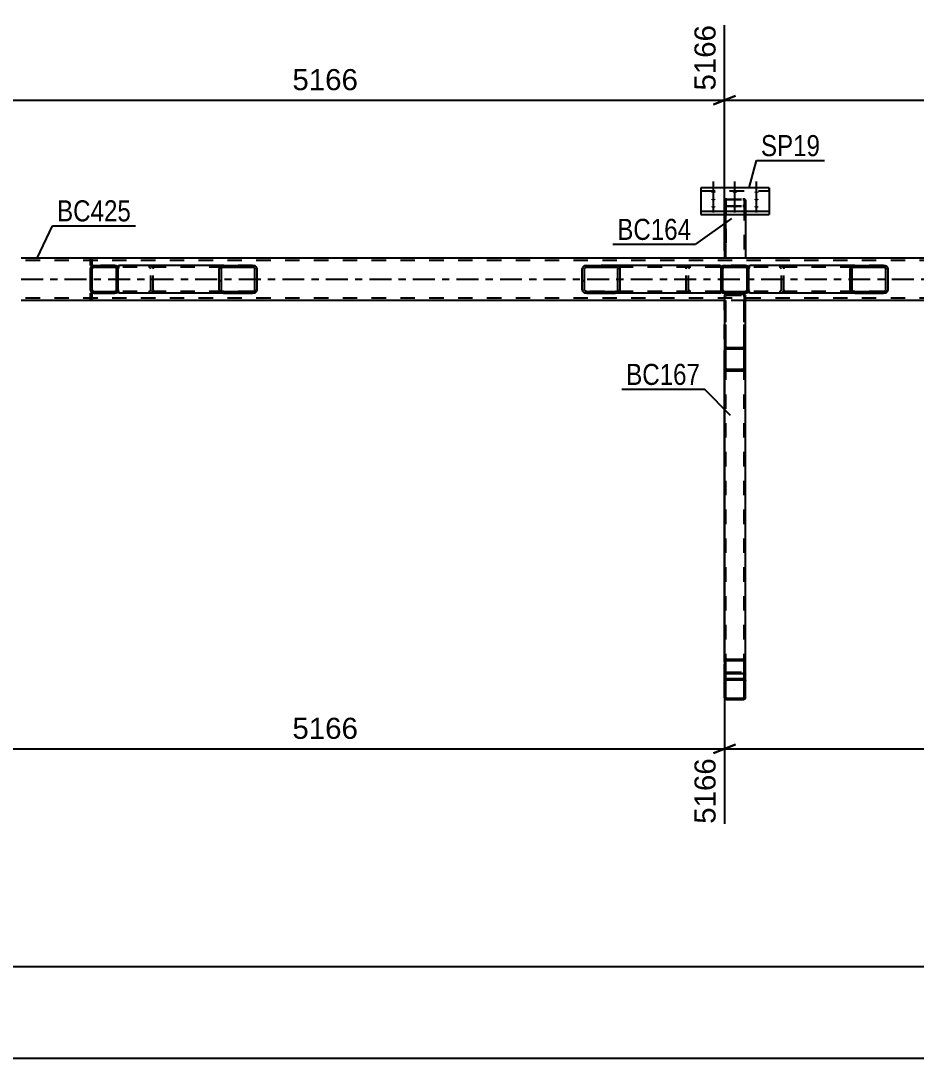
# Model space of a CAD drawing. Header units: millimetres. Extents: x -82 to 1107, y -546 to 295.
# Drawn here: x -4.2 to 117.5, y -318.5 to -177.4 of the extents above; entities that cross this region are included whole.
import ezdxf

# ---------------------------------------------------------------- set-up
doc = ezdxf.new("R2010")
doc.units = ezdxf.units.MM
doc.linetypes.add('DXK_LINE_DOT2', pattern=[3.9198, 1.9599, -1.9599])
doc.linetypes.add('DXK_LINE_DOT3', pattern=[5.9187, 2.979, -0.9799, 0.9799, -0.9799])
doc.styles.add('Arial', font='ARIAL.TTF', dxfattribs={"height": 0.2})
doc.styles.add('Arial Narrow', font='ARIALN.TTF', dxfattribs={"height": 0.2})

# ---------------------------------------------------------------- blocks, each defined once
blk = doc.blocks.new('Part-761553693-3889 - 3885')
at = {"linetype": 'Continuous'}
h = blk.add_hatch(dxfattribs=at)
h.set_pattern_fill('', scale=0.7, style=0, pattern_type=0)
h.set_pattern_definition([(45, (94.0592, -269.6482), (-1.5715, 1.5715), [])])
h.paths.add_polyline_path([(93.93, -269.67), (94.06, -269.65), (94.17, -269.57), (94.24, -269.46), (94.27, -269.33), (94.27, -267.16), (94.24, -267.03), (94.17, -266.92), (94.06, -266.84), (93.93, -266.82), (91.76, -266.82), (91.63, -266.84), (91.51, -266.92), (91.44, -267.03), (91.41, -267.16), (91.41, -269.33), (91.44, -269.46), (91.51, -269.57), (91.63, -269.65), (91.76, -269.67)])
h.paths.add_polyline_path([(91.69, -269.49), (91.64, -269.45), (91.6, -269.4), (91.59, -269.33), (91.59, -267.16), (91.6, -267.09), (91.64, -267.04), (91.69, -267), (91.76, -266.99), (93.93, -266.99), (93.99, -267), (94.05, -267.04), (94.09, -267.09), (94.1, -267.16), (94.1, -269.33), (94.09, -269.4), (94.05, -269.45), (93.99, -269.49), (93.93, -269.5), (91.76, -269.5)])
at = {"color": 7, "linetype": 'DXK_LINE_DOT2'}
for p, q in [((91.41, -267.16), (91.44, -267.03)), ((91.41, -269.33), (91.41, -267.16)), ((91.44, -267.03), (91.51, -266.92)), ((91.51, -266.92), (91.63, -266.84)), ((91.6, -267.09), (91.59, -267.16)), ((91.59, -269.33), (91.59, -267.16)), ((91.64, -267.04), (91.6, -267.09)), ((91.63, -266.84), (91.76, -266.82)), ((91.69, -267), (91.64, -267.04)), ((91.76, -266.99), (91.69, -267)), ((91.76, -266.82), (93.93, -266.82)), ((91.76, -266.99), (93.93, -266.99)), ((93.93, -266.82), (94.06, -266.84)), ((93.99, -267), (93.93, -266.99)), ((94.05, -267.04), (93.99, -267)), ((94.09, -267.09), (94.05, -267.04)), ((94.06, -266.84), (94.17, -266.92)), ((94.1, -267.16), (94.09, -267.09)), ((94.1, -269.33), (94.1, -267.16)), ((94.17, -266.92), (94.24, -267.03)), ((94.24, -267.03), (94.27, -267.16)), ((94.27, -269.33), (94.27, -267.16)), ((91.44, -269.46), (91.41, -269.33)), ((91.51, -269.57), (91.44, -269.46)), ((91.59, -269.33), (91.6, -269.4)), ((91.6, -269.4), (91.64, -269.45)), ((91.64, -269.45), (91.69, -269.49)), ((93.99, -269.49), (94.05, -269.45)), ((94.05, -269.45), (94.09, -269.4)), ((94.09, -269.4), (94.1, -269.33)), ((94.24, -269.46), (94.17, -269.57)), ((94.27, -269.33), (94.24, -269.46)), ((91.63, -269.65), (91.51, -269.57)), ((91.76, -269.67), (91.63, -269.65)), ((91.69, -269.49), (91.76, -269.5)), ((91.76, -269.5), (93.93, -269.5)), ((91.76, -269.67), (93.93, -269.67)), ((93.93, -269.5), (93.99, -269.49)), ((94.06, -269.65), (93.93, -269.67)), ((94.17, -269.57), (94.06, -269.65))]:
    blk.add_line(p, q, dxfattribs=at)
at = {"color": 2, "linetype": 'Continuous'}
for p, q in [((91.44, -267.03), (91.41, -267.16)), ((91.41, -269.33), (91.41, -267.16)), ((91.59, -267.16), (91.6, -267.09)), ((91.59, -269.33), (91.59, -267.16)), ((91.6, -267.09), (91.64, -267.04)), ((91.76, -266.82), (91.63, -266.84)), ((91.64, -267.04), (91.69, -267)), ((91.69, -267), (91.76, -266.99)), ((91.76, -266.82), (93.93, -266.82)), ((91.76, -266.99), (93.93, -266.99)), ((94.06, -266.84), (93.93, -266.82)), ((93.93, -266.99), (93.99, -267)), ((93.99, -267), (94.05, -267.04)), ((94.05, -267.04), (94.09, -267.09)), ((94.09, -267.09), (94.1, -267.16)), ((94.1, -269.33), (94.1, -267.16)), ((94.27, -267.16), (94.24, -267.03)), ((94.27, -269.33), (94.27, -267.16)), ((91.41, -269.33), (91.41, -269.33)), ((91.41, -269.33), (91.44, -269.46)), ((91.59, -269.33), (91.59, -269.33)), ((91.6, -269.4), (91.59, -269.33)), ((91.64, -269.45), (91.6, -269.4)), ((91.69, -269.49), (91.64, -269.45)), ((94.05, -269.45), (93.99, -269.49)), ((94.09, -269.4), (94.05, -269.45)), ((94.1, -269.33), (94.09, -269.4)), ((94.1, -269.33), (94.1, -269.33)), ((94.24, -269.46), (94.27, -269.33)), ((94.27, -269.33), (94.27, -269.33)), ((91.63, -269.65), (91.76, -269.67)), ((91.76, -269.5), (91.69, -269.49)), ((91.76, -269.5), (91.76, -269.5)), ((91.76, -269.5), (93.93, -269.5)), ((91.76, -269.67), (91.76, -269.67)), ((91.76, -269.67), (93.93, -269.67)), ((93.99, -269.49), (93.93, -269.5)), ((93.93, -269.5), (93.93, -269.5)), ((93.93, -269.67), (94.06, -269.65)), ((93.93, -269.67), (93.93, -269.67))]:
    blk.add_line(p, q, dxfattribs=at)
at = {"color": 7, "linetype": 'DXK_LINE_DOT3'}
blk.add_line((92.84, -268.25), (92.84, -268.25), dxfattribs=at)
at = {"color": 2, "linetype": 'Continuous'}
for centre, start, end in [((91.76, -267.16), 112.5, 157.5), ((93.93, -267.16), 22.5, 67.5), ((91.76, -269.33), 202.5, 247.5), ((93.93, -269.33), 292.5, 337.5)]:
    blk.add_arc(centre, 0.343, start, end, dxfattribs=at)
blk = doc.blocks.new('Part-761553693-3890 - 3885')
at = {"linetype": 'Continuous'}
h = blk.add_hatch(dxfattribs=at)
h.set_pattern_fill('', scale=0.7, style=0, pattern_type=0)
h.set_pattern_definition([(45, (94.2708, -264.596), (-1.5715, 1.5715), [])])
h.paths.add_polyline_path([(94.27, -266.82), (94.27, -264.6), (94.24, -264.43), (94.17, -264.3), (94.06, -264.2), (93.93, -264.17), (91.76, -264.17), (91.63, -264.2), (91.51, -264.3), (91.44, -264.43), (91.41, -264.6), (91.41, -266.82), (91.59, -266.82), (91.59, -264.6), (91.6, -264.51), (91.64, -264.45), (91.69, -264.4), (91.76, -264.38), (93.93, -264.38), (93.99, -264.4), (94.05, -264.45), (94.09, -264.51), (94.1, -264.6), (94.1, -266.82)])
at = {"color": 2, "linetype": 'Continuous'}
for p, q in [((91.44, -264.43), (91.41, -264.6)), ((91.41, -264.6), (91.41, -266.82)), ((91.59, -264.6), (91.6, -264.51)), ((91.59, -266.82), (91.59, -264.6)), ((91.6, -264.51), (91.64, -264.45)), ((91.76, -264.17), (91.63, -264.2)), ((91.64, -264.45), (91.69, -264.4)), ((91.69, -264.4), (91.76, -264.38)), ((91.76, -264.17), (93.93, -264.17)), ((91.76, -264.38), (93.93, -264.38)), ((94.06, -264.2), (93.93, -264.17)), ((93.93, -264.38), (93.99, -264.4)), ((93.99, -264.4), (94.05, -264.45)), ((94.05, -264.45), (94.09, -264.51)), ((94.09, -264.51), (94.1, -264.6)), ((94.1, -264.6), (94.1, -266.82)), ((94.27, -264.6), (94.24, -264.43)), ((94.27, -266.82), (94.27, -264.6)), ((91.6, -266.23), (91.59, -266.29)), ((91.64, -266.17), (91.6, -266.23)), ((91.69, -266.14), (91.64, -266.17)), ((91.76, -266.12), (91.69, -266.14)), ((91.76, -266.12), (93.93, -266.12)), ((93.99, -266.14), (93.93, -266.12)), ((94.05, -266.17), (93.99, -266.14)), ((94.09, -266.23), (94.05, -266.17)), ((94.1, -266.29), (94.09, -266.23)), ((91.41, -266.82), (91.59, -266.82)), ((94.1, -266.82), (94.27, -266.82))]:
    blk.add_line(p, q, dxfattribs=at)
at = {"color": 7, "linetype": 'DXK_LINE_DOT2'}
for p, q in [((91.41, -266.82), (91.41, -264.6)), ((91.59, -266.82), (91.59, -264.6)), ((94.1, -266.82), (94.1, -264.6)), ((94.27, -266.82), (94.27, -264.6)), ((91.41, -266.29), (91.44, -266.16)), ((91.44, -266.16), (91.51, -266.05)), ((91.51, -266.05), (91.63, -265.98)), ((91.63, -265.98), (91.76, -265.95)), ((91.76, -265.95), (93.93, -265.95)), ((93.93, -265.95), (94.06, -265.98)), ((94.06, -265.98), (94.17, -266.05)), ((94.17, -266.05), (94.24, -266.16)), ((94.24, -266.16), (94.27, -266.29)), ((91.41, -266.82), (91.59, -266.82)), ((94.1, -266.82), (94.27, -266.82))]:
    blk.add_line(p, q, dxfattribs=at)
at = {"color": 2, "linetype": 'Continuous'}
for centre, start, end in [((91.82, -264.55), 118.9845, 163.0859), ((93.87, -264.55), 16.9141, 61.0154)]:
    blk.add_arc(centre, 0.393, start, end, dxfattribs=at)
blk = doc.blocks.new('Part-761553693-3894 - 3885')
at = {"linetype": 'Continuous'}
h = blk.add_hatch(dxfattribs=at)
h.set_pattern_fill('', scale=0.7, style=0, pattern_type=0)
h.set_pattern_definition([(45, (113.2844, -214.3821), (-1.57154, 1.57154), [])])
h.paths.add_polyline_path([(113.04, -214.42), (113.28, -214.38), (113.49, -214.28), (113.62, -214.13), (113.67, -213.96), (113.67, -211.1), (113.62, -210.93), (113.49, -210.78), (113.28, -210.68), (113.04, -210.65), (109.12, -210.65), (108.88, -210.68), (108.67, -210.78), (108.53, -210.93), (108.49, -211.1), (108.49, -213.96), (108.53, -214.13), (108.67, -214.28), (108.88, -214.38), (109.12, -214.42)])
h.paths.add_polyline_path([(109, -214.17), (108.89, -214.12), (108.83, -214.05), (108.8, -213.96), (108.8, -211.1), (108.83, -211.02), (108.89, -210.94), (109, -210.89), (109.12, -210.87), (113.04, -210.87), (113.16, -210.89), (113.27, -210.94), (113.33, -211.02), (113.36, -211.1), (113.36, -213.96), (113.33, -214.05), (113.27, -214.12), (113.16, -214.17), (113.04, -214.19), (109.12, -214.19)])
at = {"color": 2, "linetype": 'Continuous'}
for p, q in [((94.73, -210.67), (94.92, -210.65)), ((94.73, -210.67), (94.73, -211.1)), ((109.12, -210.65), (94.92, -210.65)), ((108.53, -210.93), (108.49, -211.1)), ((108.49, -213.96), (108.49, -211.1)), ((108.8, -211.1), (108.83, -211.02)), ((108.8, -213.96), (108.8, -211.1)), ((109.12, -210.65), (108.88, -210.68)), ((109, -210.89), (109.12, -210.87)), ((109.12, -210.65), (113.04, -210.65)), ((109.12, -210.87), (113.04, -210.87)), ((113.28, -210.68), (113.04, -210.65)), ((113.04, -210.87), (113.16, -210.89)), ((113.33, -211.02), (113.36, -211.1)), ((113.36, -213.96), (113.36, -211.1)), ((113.67, -211.1), (113.62, -210.93)), ((113.67, -213.96), (113.67, -211.1)), ((94.73, -214.28), (94.73, -213.96)), ((94.73, -214.38), (94.73, -214.28)), ((94.73, -214.39), (94.73, -214.38)), ((94.92, -214.42), (94.73, -214.39)), ((109.12, -214.42), (94.92, -214.42)), ((108.49, -213.96), (108.53, -214.13)), ((108.83, -214.05), (108.8, -213.96)), ((108.88, -214.38), (109.12, -214.42)), ((109.12, -214.19), (109, -214.17)), ((109.12, -214.19), (113.04, -214.19)), ((109.12, -214.42), (113.04, -214.42)), ((113.16, -214.17), (113.04, -214.19)), ((113.04, -214.42), (113.28, -214.38)), ((113.36, -213.96), (113.33, -214.05)), ((113.62, -214.13), (113.67, -213.96))]:
    blk.add_line(p, q, dxfattribs=at)
at = {"color": 7, "linetype": 'DXK_LINE_DOT2'}
for p, q in [((94.8, -210.89), (94.73, -210.93)), ((94.73, -214.13), (94.73, -211.1)), ((94.92, -210.87), (94.8, -210.89)), ((113.04, -210.87), (94.92, -210.87)), ((98.85, -210.65), (99.09, -210.68)), ((98.97, -210.89), (98.85, -210.87)), ((99.17, -211.1), (99.14, -211.02)), ((99.17, -213.96), (99.17, -211.1)), ((99.43, -210.93), (99.48, -211.1)), ((99.48, -213.96), (99.48, -211.1)), ((113.04, -210.65), (109.12, -210.65)), ((94.73, -214.28), (94.73, -214.14)), ((94.73, -214.14), (94.8, -214.17)), ((94.8, -214.17), (94.92, -214.19)), ((113.04, -214.19), (94.92, -214.19)), ((98.85, -214.19), (98.97, -214.17)), ((99.09, -214.38), (98.85, -214.42)), ((99.14, -214.05), (99.17, -213.96)), ((99.48, -213.96), (99.43, -214.13)), ((113.04, -214.42), (109.12, -214.42))]:
    blk.add_line(p, q, dxfattribs=at)
for centre, radius, start, end in [((98.9, -211.17), 0.287, 32.4625, 75.4785), ((98.95, -211.24), 0.574, 32.4625, 75.4785), ((98.9, -213.89), 0.287, 284.5215, 327.5375), ((98.95, -213.83), 0.574, 284.5215, 327.5375)]:
    blk.add_arc(centre, radius, start, end, dxfattribs=at)
at = {"color": 2, "linetype": 'Continuous'}
for centre, radius, start, end in [((109.02, -211.24), 0.574, 104.5215, 147.5375), ((109.07, -211.17), 0.287, 104.5215, 147.5375), ((113.09, -211.17), 0.287, 32.4625, 75.4785), ((113.14, -211.24), 0.574, 32.4625, 75.4785), ((109.02, -213.83), 0.574, 212.4625, 255.4785), ((109.07, -213.89), 0.287, 212.4625, 255.4785), ((113.09, -213.89), 0.287, 284.5215, 327.5375), ((113.14, -213.83), 0.574, 284.5215, 327.5375)]:
    blk.add_arc(centre, radius, start, end, dxfattribs=at)
blk = doc.blocks.new('Part-761553693-3902 - 3885')
at = {"linetype": 'Continuous'}
h = blk.add_hatch(dxfattribs=at)
h.set_pattern_fill('', scale=0.7, style=0, pattern_type=0)
h.set_pattern_definition([(45, (8.732, -214.3821), (-1.5715, 1.5715), [])])
h.paths.add_polyline_path([(8.56, -214.42), (8.73, -214.38), (8.88, -214.28), (8.98, -214.13), (9.01, -213.96), (9.01, -211.1), (8.98, -210.93), (8.88, -210.78), (8.73, -210.68), (8.56, -210.65), (5.7, -210.65), (5.52, -210.68), (5.38, -210.78), (5.28, -210.93), (5.24, -211.1), (5.24, -213.96), (5.28, -214.13), (5.38, -214.28), (5.52, -214.38), (5.7, -214.42)])
h.paths.add_polyline_path([(5.61, -214.17), (5.54, -214.12), (5.49, -214.05), (5.47, -213.96), (5.47, -211.1), (5.49, -211.02), (5.54, -210.94), (5.61, -210.89), (5.7, -210.87), (8.56, -210.87), (8.64, -210.89), (8.72, -210.94), (8.77, -211.02), (8.79, -211.1), (8.79, -213.96), (8.77, -214.05), (8.72, -214.12), (8.64, -214.17), (8.56, -214.19), (5.7, -214.19)])
at = {"color": 7, "linetype": 'DXK_LINE_DOT2'}
for p, q in [((5.24, -211.1), (5.28, -210.93)), ((5.24, -213.96), (5.24, -211.1)), ((5.49, -211.02), (5.47, -211.1)), ((5.47, -213.96), (5.47, -211.1)), ((5.52, -210.68), (5.7, -210.65)), ((5.7, -210.87), (5.61, -210.89)), ((8.56, -210.65), (5.7, -210.65)), ((5.7, -210.87), (8.56, -210.87)), ((8.56, -210.65), (8.56, -210.65)), ((8.56, -210.65), (8.73, -210.68)), ((8.64, -210.89), (8.56, -210.87)), ((8.79, -211.1), (8.77, -211.02)), ((8.79, -213.96), (8.79, -211.1)), ((8.98, -210.93), (9.01, -211.1)), ((9.01, -213.96), (9.01, -211.1)), ((5.28, -214.13), (5.24, -213.96)), ((5.47, -213.96), (5.49, -214.05)), ((5.7, -214.42), (5.52, -214.38)), ((5.61, -214.17), (5.7, -214.19)), ((5.7, -214.19), (8.56, -214.19)), ((5.7, -214.42), (8.56, -214.42)), ((8.56, -214.19), (8.64, -214.17)), ((8.73, -214.38), (8.56, -214.42)), ((8.77, -214.05), (8.79, -213.96)), ((9.01, -213.96), (8.98, -214.13))]:
    blk.add_line(p, q, dxfattribs=at)
at = {"color": 2, "linetype": 'Continuous'}
for p, q in [((5.28, -210.93), (5.24, -211.1)), ((5.24, -211.1), (5.24, -211.1)), ((5.24, -213.96), (5.24, -211.1)), ((5.47, -211.1), (5.49, -211.02)), ((5.47, -211.1), (5.47, -211.1)), ((5.47, -213.96), (5.47, -211.1)), ((5.7, -210.65), (5.52, -210.68)), ((5.61, -210.89), (5.7, -210.87)), ((5.7, -210.65), (5.7, -210.65)), ((5.7, -210.65), (8.56, -210.65)), ((5.7, -210.87), (5.7, -210.87)), ((5.7, -210.87), (8.56, -210.87)), ((8.56, -210.65), (8.56, -210.65)), ((8.73, -210.68), (8.56, -210.65)), ((8.56, -210.87), (8.56, -210.87)), ((8.56, -210.87), (8.64, -210.89)), ((8.77, -211.02), (8.79, -211.1)), ((8.79, -211.1), (8.79, -211.1)), ((8.79, -213.96), (8.79, -211.1)), ((9.01, -211.1), (8.98, -210.93)), ((9.01, -211.1), (9.01, -211.1)), ((9.01, -213.96), (9.01, -211.1)), ((5.24, -213.96), (5.24, -213.96)), ((5.24, -213.96), (5.28, -214.13)), ((5.47, -213.96), (5.47, -213.96)), ((5.49, -214.05), (5.47, -213.96)), ((5.52, -214.38), (5.7, -214.42)), ((5.7, -214.19), (5.61, -214.17)), ((5.7, -214.19), (5.7, -214.19)), ((5.7, -214.19), (8.56, -214.19)), ((5.7, -214.42), (5.7, -214.42)), ((5.7, -214.42), (8.56, -214.42)), ((8.64, -214.17), (8.56, -214.19)), ((8.56, -214.19), (8.56, -214.19)), ((8.56, -214.42), (8.73, -214.38)), ((8.56, -214.42), (8.56, -214.42)), ((8.79, -213.96), (8.77, -214.05)), ((8.79, -213.96), (8.79, -213.96)), ((8.98, -214.13), (9.01, -213.96)), ((9.01, -213.96), (9.01, -213.96))]:
    blk.add_line(p, q, dxfattribs=at)
at = {"color": 7, "linetype": 'DXK_LINE_DOT2'}
for centre, radius, start, end in [((5.7, -211.1), 0.457, 112.5, 157.5), ((5.7, -211.1), 0.229, 112.5, 157.5), ((8.56, -211.1), 0.229, 22.5, 67.5), ((8.56, -211.1), 0.457, 22.5, 67.5), ((5.7, -213.96), 0.457, 202.5, 247.5), ((5.7, -213.96), 0.229, 202.5, 247.5), ((8.56, -213.96), 0.229, 292.5, 337.5), ((8.56, -213.96), 0.457, 292.5, 337.5)]:
    blk.add_arc(centre, radius, start, end, dxfattribs=at)
at = {"color": 2, "linetype": 'Continuous'}
for centre, radius, start, end in [((5.7, -211.1), 0.457, 112.5, 157.5), ((5.7, -211.1), 0.229, 112.5, 157.5), ((8.56, -211.1), 0.229, 22.5, 67.5), ((8.56, -211.1), 0.457, 22.5, 67.5), ((5.7, -213.96), 0.457, 202.5, 247.5), ((5.7, -213.96), 0.229, 202.5, 247.5), ((8.56, -213.96), 0.229, 292.5, 337.5), ((8.56, -213.96), 0.457, 292.5, 337.5)]:
    blk.add_arc(centre, radius, start, end, dxfattribs=at)
blk = doc.blocks.new('Bolt-761553693-4031 - 3885')
at = {"linetype": 'Continuous'}
for points in [[(89.91, -200.78), (89.85, -200.78), (89.79, -200.78), (89.73, -200.76), (89.68, -200.75), (89.64, -200.73), (89.61, -200.71), (89.6, -200.69), (89.6, -200.67), (89.61, -200.64), (89.64, -200.62), (89.68, -200.61), (89.73, -200.59), (89.79, -200.58), (89.85, -200.57), (89.91, -200.57), (89.98, -200.57), (90.04, -200.58), (90.1, -200.59), (90.15, -200.61), (90.19, -200.62), (90.21, -200.64), (90.23, -200.67), (90.23, -200.69), (90.21, -200.71), (90.19, -200.73), (90.15, -200.75), (90.1, -200.76), (90.04, -200.78), (89.98, -200.78)], [(89.91, -201.79), (89.85, -201.78), (89.79, -201.78), (89.73, -201.77), (89.68, -201.75), (89.64, -201.73), (89.61, -201.71), (89.6, -201.69), (89.6, -201.67), (89.61, -201.65), (89.64, -201.62), (89.68, -201.61), (89.73, -201.59), (89.79, -201.58), (89.85, -201.57), (89.91, -201.57), (89.98, -201.57), (90.04, -201.58), (90.1, -201.59), (90.15, -201.61), (90.19, -201.62), (90.21, -201.65), (90.23, -201.67), (90.23, -201.69), (90.21, -201.71), (90.19, -201.73), (90.15, -201.75), (90.1, -201.77), (90.04, -201.78), (89.98, -201.78)], [(92.84, -200.78), (92.78, -200.78), (92.71, -200.78), (92.66, -200.76), (92.61, -200.75), (92.57, -200.73), (92.54, -200.71), (92.53, -200.69), (92.53, -200.67), (92.54, -200.64), (92.57, -200.62), (92.61, -200.61), (92.66, -200.59), (92.71, -200.58), (92.78, -200.57), (92.84, -200.57), (92.91, -200.57), (92.97, -200.58), (93.03, -200.59), (93.08, -200.61), (93.11, -200.62), (93.14, -200.64), (93.15, -200.67), (93.15, -200.69), (93.14, -200.71), (93.11, -200.73), (93.08, -200.75), (93.03, -200.76), (92.97, -200.78), (92.91, -200.78)], [(95.77, -200.78), (95.71, -200.78), (95.64, -200.78), (95.59, -200.76), (95.54, -200.75), (95.5, -200.73), (95.47, -200.71), (95.46, -200.69), (95.46, -200.67), (95.47, -200.64), (95.5, -200.62), (95.54, -200.61), (95.59, -200.59), (95.64, -200.58), (95.71, -200.57), (95.77, -200.57), (95.84, -200.57), (95.9, -200.58), (95.96, -200.59), (96, -200.61), (96.04, -200.62), (96.07, -200.64), (96.08, -200.67), (96.08, -200.69), (96.07, -200.71), (96.04, -200.73), (96, -200.75), (95.96, -200.76), (95.9, -200.78), (95.84, -200.78)], [(95.77, -201.79), (95.71, -201.78), (95.64, -201.78), (95.59, -201.77), (95.54, -201.75), (95.5, -201.73), (95.47, -201.71), (95.46, -201.69), (95.46, -201.67), (95.47, -201.65), (95.5, -201.62), (95.54, -201.61), (95.59, -201.59), (95.64, -201.58), (95.71, -201.57), (95.77, -201.57), (95.84, -201.57), (95.9, -201.58), (95.96, -201.59), (96, -201.61), (96.04, -201.62), (96.07, -201.65), (96.08, -201.67), (96.08, -201.69), (96.07, -201.71), (96.04, -201.73), (96, -201.75), (95.96, -201.77), (95.9, -201.78), (95.84, -201.78)], [(89.91, -202.79), (89.85, -202.79), (89.79, -202.78), (89.73, -202.77), (89.68, -202.75), (89.64, -202.73), (89.61, -202.71), (89.6, -202.69), (89.6, -202.67), (89.61, -202.65), (89.64, -202.63), (89.68, -202.61), (89.73, -202.59), (89.79, -202.58), (89.85, -202.58), (89.91, -202.57), (89.98, -202.58), (90.04, -202.58), (90.1, -202.59), (90.15, -202.61), (90.19, -202.63), (90.21, -202.65), (90.23, -202.67), (90.23, -202.69), (90.21, -202.71), (90.19, -202.73), (90.15, -202.75), (90.1, -202.77), (90.04, -202.78), (89.98, -202.79)], [(92.84, -202.79), (92.78, -202.79), (92.71, -202.78), (92.66, -202.77), (92.61, -202.75), (92.57, -202.73), (92.54, -202.71), (92.53, -202.69), (92.53, -202.67), (92.54, -202.65), (92.57, -202.63), (92.61, -202.61), (92.66, -202.59), (92.71, -202.58), (92.78, -202.58), (92.84, -202.57), (92.91, -202.58), (92.97, -202.58), (93.03, -202.59), (93.08, -202.61), (93.11, -202.63), (93.14, -202.65), (93.15, -202.67), (93.15, -202.69), (93.14, -202.71), (93.11, -202.73), (93.08, -202.75), (93.03, -202.77), (92.97, -202.78), (92.91, -202.79)], [(95.77, -202.79), (95.71, -202.79), (95.64, -202.78), (95.59, -202.77), (95.54, -202.75), (95.5, -202.73), (95.47, -202.71), (95.46, -202.69), (95.46, -202.67), (95.47, -202.65), (95.5, -202.63), (95.54, -202.61), (95.59, -202.59), (95.64, -202.58), (95.71, -202.58), (95.77, -202.57), (95.84, -202.58), (95.9, -202.58), (95.96, -202.59), (96, -202.61), (96.04, -202.63), (96.07, -202.65), (96.08, -202.67), (96.08, -202.69), (96.07, -202.71), (96.04, -202.73), (96, -202.75), (95.96, -202.77), (95.9, -202.78), (95.84, -202.79)]]:
    blk.add_hatch(color=1, dxfattribs=at).paths.add_polyline_path(points)
at = {"color": 1, "linetype": 'Continuous'}
for p, q in [((89.91, -201.46), (89.91, -199.23)), ((89.91, -202.46), (89.91, -200.23)), ((92.84, -201.46), (92.84, -199.23)), ((95.77, -201.46), (95.77, -199.23)), ((95.77, -202.46), (95.77, -200.23)), ((89.91, -203.46), (89.91, -201.23)), ((92.84, -203.46), (92.84, -201.23)), ((95.77, -203.46), (95.77, -201.23))]:
    blk.add_line(p, q, dxfattribs=at)
blk = doc.blocks.new('Part-761553693-4057 - 3885')
at = {"linetype": 'Continuous'}
h = blk.add_hatch(dxfattribs=at)
h.set_pattern_fill('', scale=0.7, style=0, pattern_type=0)
h.set_pattern_definition([(45, (94.4463, -214.3821), (-1.5715, 1.5715), [])])
h.paths.add_polyline_path([(94.27, -214.42), (94.45, -214.38), (94.59, -214.28), (94.69, -214.13), (94.73, -213.96), (94.73, -211.1), (94.69, -210.93), (94.59, -210.78), (94.45, -210.68), (94.27, -210.65), (91.41, -210.65), (91.24, -210.68), (91.09, -210.78), (90.99, -210.93), (90.96, -211.1), (90.96, -213.96), (90.99, -214.13), (91.09, -214.28), (91.24, -214.38), (91.41, -214.42)])
h.paths.add_polyline_path([(91.33, -214.17), (91.25, -214.12), (91.2, -214.05), (91.19, -213.96), (91.19, -211.1), (91.2, -211.02), (91.25, -210.94), (91.33, -210.89), (91.41, -210.87), (94.27, -210.87), (94.36, -210.89), (94.43, -210.94), (94.48, -211.02), (94.5, -211.1), (94.5, -213.96), (94.48, -214.05), (94.43, -214.12), (94.36, -214.17), (94.27, -214.19), (91.41, -214.19)])
at = {"color": 7, "linetype": 'DXK_LINE_DOT2'}
for p, q in [((90.96, -211.1), (90.99, -210.93)), ((90.96, -213.96), (90.96, -211.1)), ((91.2, -211.02), (91.19, -211.1)), ((91.19, -213.96), (91.19, -211.1)), ((91.24, -210.68), (91.41, -210.65)), ((91.41, -210.87), (91.33, -210.89)), ((94.27, -210.65), (91.41, -210.65)), ((91.41, -210.87), (94.27, -210.87)), ((94.27, -210.65), (94.27, -210.65)), ((94.27, -210.65), (94.45, -210.68)), ((94.36, -210.89), (94.27, -210.87)), ((94.5, -211.1), (94.48, -211.02)), ((94.5, -213.96), (94.5, -211.1)), ((94.69, -210.93), (94.73, -211.1)), ((94.73, -213.96), (94.73, -211.1)), ((90.99, -214.13), (90.96, -213.96)), ((91.19, -213.96), (91.2, -214.05)), ((91.41, -214.42), (91.24, -214.38)), ((91.33, -214.17), (91.41, -214.19)), ((91.41, -214.19), (94.27, -214.19)), ((91.41, -214.42), (94.27, -214.42)), ((94.27, -214.19), (94.36, -214.17)), ((94.45, -214.38), (94.27, -214.42)), ((94.48, -214.05), (94.5, -213.96)), ((94.73, -213.96), (94.69, -214.13))]:
    blk.add_line(p, q, dxfattribs=at)
at = {"color": 2, "linetype": 'Continuous'}
for p, q in [((90.99, -210.93), (90.96, -211.1)), ((90.96, -211.1), (90.96, -211.1)), ((90.96, -213.96), (90.96, -211.1)), ((91.19, -211.1), (91.2, -211.02)), ((91.19, -211.1), (91.19, -211.1)), ((91.19, -213.96), (91.19, -211.1)), ((91.41, -210.65), (91.24, -210.68)), ((91.33, -210.89), (91.41, -210.87)), ((91.41, -210.65), (91.41, -210.65)), ((91.41, -210.65), (94.27, -210.65)), ((91.41, -210.87), (91.41, -210.87)), ((91.41, -210.87), (94.27, -210.87)), ((94.27, -210.65), (94.27, -210.65)), ((94.45, -210.68), (94.27, -210.65)), ((94.27, -210.87), (94.27, -210.87)), ((94.27, -210.87), (94.36, -210.89)), ((94.48, -211.02), (94.5, -211.1)), ((94.5, -211.1), (94.5, -211.1)), ((94.5, -213.96), (94.5, -211.1)), ((94.73, -211.1), (94.69, -210.93)), ((94.73, -211.1), (94.73, -211.1)), ((94.73, -213.96), (94.73, -211.1)), ((90.96, -213.96), (90.96, -213.96)), ((90.96, -213.96), (90.99, -214.13)), ((91.19, -213.96), (91.19, -213.96)), ((91.2, -214.05), (91.19, -213.96)), ((91.24, -214.38), (91.41, -214.42)), ((91.41, -214.19), (91.33, -214.17)), ((91.41, -214.19), (91.41, -214.19)), ((91.41, -214.19), (94.27, -214.19)), ((91.41, -214.42), (91.41, -214.42)), ((91.41, -214.42), (94.27, -214.42)), ((94.36, -214.17), (94.27, -214.19)), ((94.27, -214.19), (94.27, -214.19)), ((94.27, -214.42), (94.45, -214.38)), ((94.27, -214.42), (94.27, -214.42)), ((94.5, -213.96), (94.48, -214.05)), ((94.5, -213.96), (94.5, -213.96)), ((94.69, -214.13), (94.73, -213.96)), ((94.73, -213.96), (94.73, -213.96))]:
    blk.add_line(p, q, dxfattribs=at)
at = {"color": 7, "linetype": 'DXK_LINE_DOT2'}
for centre, radius, start, end in [((91.41, -211.1), 0.457, 112.5, 157.5), ((91.41, -211.1), 0.229, 112.5, 157.5), ((94.27, -211.1), 0.229, 22.5, 67.5), ((94.27, -211.1), 0.457, 22.5, 67.5), ((91.41, -213.96), 0.457, 202.5, 247.5), ((91.41, -213.96), 0.229, 202.5, 247.5), ((94.27, -213.96), 0.229, 292.5, 337.5), ((94.27, -213.96), 0.457, 292.5, 337.5)]:
    blk.add_arc(centre, radius, start, end, dxfattribs=at)
at = {"color": 2, "linetype": 'Continuous'}
for centre, radius, start, end in [((91.41, -211.1), 0.457, 112.5, 157.5), ((91.41, -211.1), 0.229, 112.5, 157.5), ((94.27, -211.1), 0.229, 22.5, 67.5), ((94.27, -211.1), 0.457, 22.5, 67.5), ((91.41, -213.96), 0.457, 202.5, 247.5), ((91.41, -213.96), 0.229, 202.5, 247.5), ((94.27, -213.96), 0.229, 292.5, 337.5), ((94.27, -213.96), 0.457, 292.5, 337.5)]:
    blk.add_arc(centre, radius, start, end, dxfattribs=at)
blk = doc.blocks.new('Part-761553693-3936 - 3885')
at = {"color": 7, "linetype": 'DXK_LINE_DOT2'}
for p, q in [((91.44, -201.69), (91.41, -201.74)), ((91.41, -201.74), (91.41, -203.7)), ((91.51, -201.65), (91.44, -201.69)), ((91.63, -201.63), (91.51, -201.65)), ((91.59, -201.74), (91.6, -201.71)), ((91.59, -201.74), (91.59, -209.67)), ((91.6, -201.71), (91.64, -201.7)), ((91.76, -201.62), (91.63, -201.63)), ((91.64, -201.7), (91.69, -201.68)), ((91.69, -201.68), (91.76, -201.68)), ((91.76, -201.62), (93.93, -201.62)), ((91.76, -201.68), (93.93, -201.68)), ((94.06, -201.63), (93.93, -201.62)), ((93.93, -201.68), (93.99, -201.68)), ((93.99, -201.68), (94.05, -201.7)), ((94.05, -201.7), (94.09, -201.71)), ((94.17, -201.65), (94.06, -201.63)), ((94.09, -201.71), (94.1, -201.74)), ((94.1, -201.74), (94.1, -202.58)), ((94.24, -201.69), (94.17, -201.65)), ((94.27, -201.74), (94.24, -201.69)), ((94.27, -201.74), (94.27, -202.48)), ((91.41, -202.48), (91.41, -203.7)), ((91.41, -202.48), (91.44, -202.52)), ((91.44, -202.52), (91.51, -202.56)), ((91.51, -202.56), (91.63, -202.59)), ((91.6, -202.5), (91.59, -202.48)), ((91.59, -209.67), (91.59, -202.58)), ((91.64, -202.52), (91.6, -202.5)), ((91.63, -202.59), (91.76, -202.6)), ((91.69, -202.53), (91.64, -202.52)), ((91.76, -202.54), (91.69, -202.53)), ((91.76, -202.54), (93.93, -202.54)), ((91.76, -202.6), (93.93, -202.6)), ((93.99, -202.53), (93.93, -202.54)), ((93.93, -202.6), (94.06, -202.59)), ((94.05, -202.52), (93.99, -202.53)), ((94.09, -202.5), (94.05, -202.52)), ((94.06, -202.59), (94.17, -202.56)), ((94.1, -202.48), (94.09, -202.5)), ((94.1, -202.58), (94.1, -209.67)), ((94.17, -202.56), (94.24, -202.52)), ((94.24, -202.52), (94.27, -202.48)), ((94.27, -202.48), (94.27, -203.7)), ((94.27, -209.67), (91.41, -209.67))]:
    blk.add_line(p, q, dxfattribs=at)
at = {"color": 2, "linetype": 'Continuous'}
for p, q in [((91.41, -203.7), (91.41, -209.67)), ((94.27, -203.7), (94.27, -209.67))]:
    blk.add_line(p, q, dxfattribs=at)
blk = doc.blocks.new('Part-761553693-4066 - 3885')
at = {"linetype": 'Continuous'}
h = blk.add_hatch(dxfattribs=at)
h.set_pattern_fill('', scale=0.7, style=0, pattern_type=0)
h.set_pattern_definition([(45, (94.0592, -224.926), (-1.5715, 1.5715), [])])
h.paths.add_polyline_path([(93.93, -224.96), (94.06, -224.93), (94.17, -224.84), (94.24, -224.72), (94.27, -224.57), (94.27, -222.16), (94.24, -222.02), (94.17, -221.89), (94.06, -221.81), (93.93, -221.78), (91.76, -221.78), (91.63, -221.81), (91.51, -221.89), (91.44, -222.02), (91.41, -222.16), (91.41, -224.57), (91.44, -224.72), (91.51, -224.84), (91.63, -224.93), (91.76, -224.96)])
h.paths.add_polyline_path([(91.69, -224.75), (91.64, -224.71), (91.6, -224.65), (91.59, -224.57), (91.59, -222.16), (91.6, -222.09), (91.64, -222.03), (91.69, -221.99), (91.76, -221.97), (93.93, -221.97), (93.99, -221.99), (94.05, -222.03), (94.09, -222.09), (94.1, -222.16), (94.1, -224.57), (94.09, -224.65), (94.05, -224.71), (93.99, -224.75), (93.93, -224.76), (91.76, -224.76)])
at = {"color": 2, "linetype": 'Continuous'}
for p, q in [((91.42, -214.82), (91.41, -214.87)), ((91.41, -214.87), (91.41, -222.16)), ((91.42, -214.82), (91.44, -214.73)), ((91.63, -214.52), (91.76, -214.49)), ((91.76, -214.49), (93.93, -214.49)), ((93.93, -214.49), (94.06, -214.52)), ((94.24, -214.73), (94.26, -214.82)), ((94.27, -214.87), (94.26, -214.82)), ((94.27, -222.16), (94.27, -214.87)), ((91.44, -222.02), (91.41, -222.16)), ((91.41, -224.57), (91.41, -222.16)), ((91.59, -222.16), (91.6, -222.09)), ((91.59, -224.57), (91.59, -222.16)), ((91.6, -222.09), (91.64, -222.03)), ((91.76, -221.78), (91.63, -221.81)), ((91.64, -222.03), (91.69, -221.99)), ((91.69, -221.99), (91.76, -221.97)), ((91.76, -221.78), (93.93, -221.78)), ((91.76, -221.97), (93.93, -221.97)), ((94.06, -221.81), (93.93, -221.78)), ((93.93, -221.97), (93.99, -221.99)), ((93.99, -221.99), (94.05, -222.03)), ((94.05, -222.03), (94.09, -222.09)), ((94.09, -222.09), (94.1, -222.16)), ((94.1, -224.57), (94.1, -222.16)), ((94.27, -222.16), (94.24, -222.02)), ((94.27, -224.57), (94.27, -222.16)), ((91.41, -224.57), (91.44, -224.72)), ((91.6, -224.65), (91.59, -224.57)), ((91.64, -224.71), (91.6, -224.65)), ((91.63, -224.93), (91.76, -224.96)), ((91.69, -224.75), (91.64, -224.71)), ((91.76, -224.76), (91.69, -224.75)), ((91.76, -224.76), (93.93, -224.76)), ((91.76, -224.96), (93.93, -224.96)), ((93.99, -224.75), (93.93, -224.76)), ((93.93, -224.96), (94.06, -224.93)), ((94.05, -224.71), (93.99, -224.75)), ((94.09, -224.65), (94.05, -224.71)), ((94.1, -224.57), (94.09, -224.65)), ((94.24, -224.72), (94.27, -224.57))]:
    blk.add_line(p, q, dxfattribs=at)
at = {"color": 7, "linetype": 'DXK_LINE_DOT2'}
for p, q in [((94.27, -215.39), (91.41, -215.39)), ((91.41, -224.57), (91.41, -215.39)), ((91.6, -214.8), (91.59, -214.82)), ((91.59, -214.87), (91.59, -214.82)), ((91.59, -222.16), (91.59, -214.87)), ((91.59, -224.57), (91.59, -215.39)), ((91.64, -214.74), (91.6, -214.8)), ((91.69, -214.7), (91.64, -214.74)), ((91.76, -214.68), (91.69, -214.7)), ((91.76, -214.68), (93.93, -214.68)), ((93.99, -214.7), (93.93, -214.68)), ((94.05, -214.74), (93.99, -214.7)), ((94.09, -214.8), (94.05, -214.74)), ((94.09, -214.82), (94.09, -214.8)), ((94.09, -214.82), (94.1, -214.87)), ((94.1, -214.87), (94.1, -222.16)), ((94.1, -224.57), (94.1, -215.39)), ((94.27, -224.57), (94.27, -215.39))]:
    blk.add_line(p, q, dxfattribs=at)
at = {"color": 2, "linetype": 'Continuous'}
for centre, start, end in [((91.78, -214.85), 115.6285, 160.4039), ((93.9, -214.85), 19.5961, 64.3715), ((91.78, -222.14), 115.6285, 160.4039), ((93.9, -222.14), 19.5961, 64.3716), ((91.78, -224.6), 199.5961, 244.3716), ((93.9, -224.6), 295.6285, 340.4039)]:
    blk.add_arc(centre, 0.364, start, end, dxfattribs=at)
blk = doc.blocks.new('Part-761553693-3938 - 3885')
at = {"color": 2, "linetype": 'Continuous'}
for p, q in [((97.49, -200.09), (88.2, -200.09)), ((88.2, -200.09), (88.2, -203.7)), ((97.49, -200.09), (97.49, -203.7)), ((88.2, -203.27), (97.49, -203.27)), ((88.2, -203.7), (97.49, -203.7))]:
    blk.add_line(p, q, dxfattribs=at)
at = {"color": 7, "linetype": 'DXK_LINE_DOT2'}
for p, q in [((88.2, -200.09), (88.2, -200.52)), ((97.49, -200.52), (97.49, -200.09)), ((88.2, -200.52), (97.49, -200.52))]:
    blk.add_line(p, q, dxfattribs=at)
blk = doc.blocks.new('Part-761553693-3939 - 3885')
at = {"color": 2, "linetype": 'Continuous'}
for p, q in [((5.24, -215.27), (5.24, -214.42)), ((5.41, -214.42), (5.24, -214.42)), ((5.41, -214.42), (5.41, -215.27)), ((5.41, -214.42), (5.41, -215.27)), ((5.41, -215.27), (5.24, -215.27))]:
    blk.add_line(p, q, dxfattribs=at)
at = {"color": 7, "linetype": 'DXK_LINE_DOT2'}
for p, q in [((5.24, -215.27), (5.24, -214.42)), ((5.41, -214.42), (5.41, -214.42)), ((5.41, -215.27), (5.41, -215.27))]:
    blk.add_line(p, q, dxfattribs=at)
blk = doc.blocks.new('Part-761553693-4013 - 3885')
at = {"color": 7, "linetype": 'DXK_LINE_DOT2'}
for p, q in [((94.27, -215.39), (91.41, -215.39)), ((91.41, -224.57), (91.41, -215.39)), ((91.59, -269.33), (91.59, -215.39)), ((94.1, -269.33), (94.1, -215.39)), ((94.27, -224.57), (94.27, -215.39)), ((91.41, -266.82), (91.41, -264.6)), ((94.27, -266.82), (94.27, -264.6)), ((91.44, -267.03), (91.41, -267.16)), ((91.41, -269.33), (91.41, -267.16)), ((91.51, -266.92), (91.44, -267.03)), ((91.63, -266.84), (91.51, -266.92)), ((91.59, -267.16), (91.6, -267.09)), ((91.6, -267.09), (91.64, -267.04)), ((91.76, -266.82), (91.63, -266.84)), ((91.64, -267.04), (91.69, -267)), ((91.69, -267), (91.76, -266.99)), ((91.76, -266.82), (93.93, -266.82)), ((91.76, -266.99), (93.93, -266.99)), ((94.06, -266.84), (93.93, -266.82)), ((93.93, -266.99), (93.99, -267)), ((93.99, -267), (94.05, -267.04)), ((94.05, -267.04), (94.09, -267.09)), ((94.17, -266.92), (94.06, -266.84)), ((94.09, -267.09), (94.1, -267.16)), ((94.24, -267.03), (94.17, -266.92)), ((94.27, -267.16), (94.24, -267.03)), ((94.27, -269.33), (94.27, -267.16)), ((91.41, -269.33), (91.44, -269.46)), ((91.44, -269.46), (91.51, -269.57)), ((91.6, -269.4), (91.59, -269.33)), ((91.64, -269.45), (91.6, -269.4)), ((91.69, -269.49), (91.64, -269.45)), ((94.05, -269.45), (93.99, -269.49)), ((94.09, -269.4), (94.05, -269.45)), ((94.1, -269.33), (94.09, -269.4)), ((94.17, -269.57), (94.24, -269.46)), ((94.24, -269.46), (94.27, -269.33)), ((91.51, -269.57), (91.63, -269.65)), ((91.63, -269.65), (91.76, -269.67)), ((91.76, -269.5), (91.69, -269.49)), ((91.76, -269.5), (93.93, -269.5)), ((91.76, -269.67), (93.93, -269.67)), ((93.99, -269.49), (93.93, -269.5)), ((93.93, -269.67), (94.06, -269.65)), ((94.06, -269.65), (94.17, -269.57))]:
    blk.add_line(p, q, dxfattribs=at)
at = {"color": 2, "linetype": 'Continuous'}
for p, q in [((91.41, -264.6), (91.41, -224.57)), ((94.27, -264.6), (94.27, -224.57)), ((91.41, -267.16), (91.41, -266.82)), ((94.27, -267.16), (94.27, -266.82))]:
    blk.add_line(p, q, dxfattribs=at)
blk = doc.blocks.new('Part-761553693-4023 - 3885')
at = {"color": 2, "linetype": 'Continuous'}
for p, q in [((664.75, -209.67), (-4.19, -209.67)), ((91.41, -215.39), (-4.19, -215.39)), ((262.84, -215.39), (94.27, -215.39))]:
    blk.add_line(p, q, dxfattribs=at)
at = {"color": 7, "linetype": 'DXK_LINE_DOT2'}
for p, q in [((664.75, -209.96), (-4.19, -209.96)), ((664.75, -215.1), (-4.19, -215.1)), ((94.27, -215.39), (91.41, -215.39))]:
    blk.add_line(p, q, dxfattribs=at)
at = {"color": 7, "linetype": 'DXK_LINE_DOT3'}
blk.add_line((-4.19, -212.53), (664.75, -212.53), dxfattribs=at)
blk = doc.blocks.new('Part-761553693-4052 - 3885')
at = {"linetype": 'Continuous'}
h = blk.add_hatch(dxfattribs=at)
h.set_pattern_fill('', scale=0.7, style=0, pattern_type=0)
h.set_pattern_definition([(45, (27.5062, -214.3821), (-1.57154, 1.57154), [])])
h.paths.add_polyline_path([(27.27, -214.42), (27.51, -214.38), (27.71, -214.28), (27.85, -214.13), (27.89, -213.96), (27.89, -211.1), (27.85, -210.93), (27.71, -210.78), (27.51, -210.68), (27.27, -210.65), (23.34, -210.65), (23.1, -210.68), (22.9, -210.78), (22.76, -210.93), (22.72, -211.1), (22.72, -213.96), (22.76, -214.13), (22.9, -214.28), (23.1, -214.38), (23.34, -214.42)])
h.paths.add_polyline_path([(23.22, -214.17), (23.12, -214.12), (23.05, -214.05), (23.03, -213.96), (23.03, -211.1), (23.05, -211.02), (23.12, -210.94), (23.22, -210.89), (23.34, -210.87), (27.27, -210.87), (27.39, -210.89), (27.49, -210.94), (27.56, -211.02), (27.58, -211.1), (27.58, -213.96), (27.56, -214.05), (27.49, -214.12), (27.39, -214.17), (27.27, -214.19), (23.34, -214.19)])
at = {"color": 2, "linetype": 'Continuous'}
for p, q in [((9.01, -210.67), (9.2, -210.65)), ((9.01, -210.67), (9.01, -211.1)), ((23.34, -210.65), (9.2, -210.65)), ((22.76, -210.93), (22.72, -211.1)), ((22.72, -213.96), (22.72, -211.1)), ((23.03, -211.1), (23.05, -211.02)), ((23.03, -213.96), (23.03, -211.1)), ((23.34, -210.65), (23.1, -210.68)), ((23.22, -210.89), (23.34, -210.87)), ((23.34, -210.65), (27.27, -210.65)), ((23.34, -210.87), (27.27, -210.87)), ((27.51, -210.68), (27.27, -210.65)), ((27.27, -210.87), (27.39, -210.89)), ((27.56, -211.02), (27.58, -211.1)), ((27.58, -213.96), (27.58, -211.1)), ((27.89, -211.1), (27.85, -210.93)), ((27.89, -213.96), (27.89, -211.1)), ((9.01, -214.28), (9.01, -213.96)), ((9.01, -214.38), (9.01, -214.28)), ((9.01, -214.39), (9.01, -214.38)), ((9.2, -214.42), (9.01, -214.39)), ((23.34, -214.42), (9.2, -214.42)), ((22.72, -213.96), (22.76, -214.13)), ((23.05, -214.05), (23.03, -213.96)), ((23.1, -214.38), (23.34, -214.42)), ((23.34, -214.19), (23.22, -214.17)), ((23.34, -214.19), (27.27, -214.19)), ((23.34, -214.42), (27.27, -214.42)), ((27.39, -214.17), (27.27, -214.19)), ((27.27, -214.42), (27.51, -214.38)), ((27.58, -213.96), (27.56, -214.05)), ((27.85, -214.13), (27.89, -213.96))]:
    blk.add_line(p, q, dxfattribs=at)
at = {"color": 7, "linetype": 'DXK_LINE_DOT2'}
for p, q in [((9.08, -210.89), (9.01, -210.92)), ((9.01, -214.13), (9.01, -211.1)), ((9.2, -210.87), (9.08, -210.89)), ((27.27, -210.87), (9.2, -210.87)), ((13.12, -210.65), (13.36, -210.68)), ((13.24, -210.89), (13.12, -210.87)), ((13.43, -211.1), (13.41, -211.02)), ((13.43, -213.96), (13.43, -211.1)), ((13.7, -210.93), (13.75, -211.1)), ((13.75, -213.96), (13.75, -211.1)), ((27.27, -210.65), (23.34, -210.65)), ((9.01, -214.14), (9.08, -214.17)), ((9.01, -214.28), (9.01, -214.14)), ((9.08, -214.17), (9.2, -214.19)), ((27.27, -214.19), (9.2, -214.19)), ((13.12, -214.19), (13.24, -214.17)), ((13.36, -214.38), (13.12, -214.42)), ((13.41, -214.05), (13.43, -213.96)), ((13.75, -213.96), (13.7, -214.13)), ((27.27, -214.42), (23.34, -214.42))]:
    blk.add_line(p, q, dxfattribs=at)
for centre, radius, start, end in [((13.17, -211.17), 0.286, 32.4104, 75.4453), ((13.22, -211.23), 0.573, 32.4104, 75.4453), ((13.17, -213.89), 0.286, 284.5547, 327.5896), ((13.22, -213.83), 0.573, 284.5547, 327.5896)]:
    blk.add_arc(centre, radius, start, end, dxfattribs=at)
at = {"color": 2, "linetype": 'Continuous'}
for centre, radius, start, end in [((23.25, -211.23), 0.573, 104.5547, 147.5896), ((23.3, -211.17), 0.286, 104.5547, 147.5896), ((27.31, -211.17), 0.286, 32.4104, 75.4453), ((27.36, -211.23), 0.573, 32.4104, 75.4453), ((23.25, -213.83), 0.573, 212.4104, 255.4453), ((23.3, -213.89), 0.286, 212.4104, 255.4453), ((27.31, -213.89), 0.286, 284.5547, 327.5896), ((27.36, -213.83), 0.573, 284.5547, 327.5896)]:
    blk.add_arc(centre, radius, start, end, dxfattribs=at)
blk = doc.blocks.new('Part-761553693-4067 - 3885')
at = {"linetype": 'Continuous'}
h = blk.add_hatch(dxfattribs=at)
h.set_pattern_fill('', scale=0.7, style=0, pattern_type=0)
h.set_pattern_definition([(45, (76.8675, -214.3821), (-1.57154, 1.57154), [])])
h.paths.add_polyline_path([(76.63, -214.42), (76.87, -214.38), (77.07, -214.28), (77.21, -214.13), (77.25, -213.96), (77.25, -211.1), (77.21, -210.93), (77.07, -210.78), (76.87, -210.68), (76.63, -210.65), (72.71, -210.65), (72.47, -210.68), (72.26, -210.78), (72.13, -210.93), (72.08, -211.1), (72.08, -213.96), (72.13, -214.13), (72.26, -214.28), (72.47, -214.38), (72.71, -214.42)])
h.paths.add_polyline_path([(72.59, -214.17), (72.48, -214.12), (72.42, -214.05), (72.39, -213.96), (72.39, -211.1), (72.42, -211.02), (72.48, -210.94), (72.59, -210.89), (72.71, -210.87), (76.63, -210.87), (76.75, -210.89), (76.85, -210.94), (76.92, -211.02), (76.94, -211.1), (76.94, -213.96), (76.92, -214.05), (76.85, -214.12), (76.75, -214.17), (76.63, -214.19), (72.71, -214.19)])
at = {"color": 2, "linetype": 'Continuous'}
for p, q in [((72.13, -210.93), (72.08, -211.1)), ((72.08, -213.96), (72.08, -211.1)), ((72.39, -211.1), (72.42, -211.02)), ((72.39, -213.96), (72.39, -211.1)), ((72.71, -210.65), (72.47, -210.68)), ((72.59, -210.89), (72.71, -210.87)), ((72.71, -210.65), (76.63, -210.65)), ((72.71, -210.87), (76.63, -210.87)), ((90.77, -210.65), (76.63, -210.65)), ((76.87, -210.68), (76.63, -210.65)), ((76.63, -210.87), (76.75, -210.89)), ((76.92, -211.02), (76.94, -211.1)), ((76.94, -213.96), (76.94, -211.1)), ((77.25, -211.1), (77.21, -210.93)), ((77.25, -213.96), (77.25, -211.1)), ((90.77, -210.65), (90.96, -210.67)), ((90.96, -210.67), (90.96, -210.68)), ((90.96, -210.68), (90.96, -210.78)), ((90.96, -210.78), (90.96, -211.1)), ((72.08, -213.96), (72.13, -214.13)), ((72.42, -214.05), (72.39, -213.96)), ((72.47, -214.38), (72.71, -214.42)), ((72.71, -214.19), (72.59, -214.17)), ((72.71, -214.19), (76.63, -214.19)), ((72.71, -214.42), (76.63, -214.42)), ((76.75, -214.17), (76.63, -214.19)), ((76.63, -214.42), (76.87, -214.38)), ((90.77, -214.42), (76.63, -214.42)), ((76.94, -213.96), (76.92, -214.05)), ((77.21, -214.13), (77.25, -213.96)), ((90.77, -214.42), (90.96, -214.39)), ((90.96, -214.39), (90.96, -213.96))]:
    blk.add_line(p, q, dxfattribs=at)
at = {"color": 7, "linetype": 'DXK_LINE_DOT2'}
for p, q in [((76.63, -210.65), (72.71, -210.65)), ((90.77, -210.87), (72.71, -210.87)), ((86.22, -211.1), (86.27, -210.93)), ((86.22, -213.96), (86.22, -211.1)), ((86.56, -211.02), (86.54, -211.1)), ((86.54, -213.96), (86.54, -211.1)), ((86.61, -210.68), (86.85, -210.65)), ((86.85, -210.87), (86.73, -210.89)), ((90.89, -210.89), (90.77, -210.87)), ((90.96, -210.92), (90.89, -210.89)), ((90.96, -210.67), (90.96, -210.67)), ((90.96, -210.78), (90.96, -210.92)), ((90.96, -213.96), (90.96, -210.93)), ((90.77, -214.19), (72.71, -214.19)), ((76.63, -214.42), (72.71, -214.42)), ((86.27, -214.13), (86.22, -213.96)), ((86.54, -213.96), (86.56, -214.05)), ((86.85, -214.42), (86.61, -214.38)), ((86.73, -214.17), (86.85, -214.19)), ((90.77, -214.19), (90.89, -214.17)), ((90.89, -214.17), (90.96, -214.14))]:
    blk.add_line(p, q, dxfattribs=at)
at = {"color": 2, "linetype": 'Continuous'}
for centre, radius, start, end in [((72.61, -211.23), 0.573, 104.5547, 147.5895), ((72.66, -211.17), 0.286, 104.5547, 147.5895), ((76.68, -211.17), 0.286, 32.4105, 75.4453), ((76.72, -211.23), 0.573, 32.4105, 75.4453), ((72.61, -213.83), 0.573, 212.4105, 255.4453), ((72.66, -213.89), 0.286, 212.4105, 255.4453), ((76.68, -213.89), 0.286, 284.5547, 327.5895), ((76.72, -213.83), 0.573, 284.5547, 327.5895)]:
    blk.add_arc(centre, radius, start, end, dxfattribs=at)
at = {"color": 7, "linetype": 'DXK_LINE_DOT2'}
for centre, radius, start, end in [((86.76, -211.23), 0.573, 104.5547, 147.5896), ((86.8, -211.17), 0.286, 104.5547, 147.5896), ((86.76, -213.83), 0.573, 212.4104, 255.4453), ((86.8, -213.89), 0.286, 212.4104, 255.4453)]:
    blk.add_arc(centre, radius, start, end, dxfattribs=at)
blk = doc.blocks.new('Part-761553693-4102 - 3885')
at = {"color": 2, "linetype": 'Continuous'}
for p, q in [((5.24, -210.65), (5.24, -209.79)), ((5.24, -209.79), (5.41, -209.79)), ((5.41, -209.79), (5.41, -210.65)), ((5.41, -210.65), (5.41, -209.79)), ((5.41, -210.65), (5.24, -210.65))]:
    blk.add_line(p, q, dxfattribs=at)
at = {"color": 7, "linetype": 'DXK_LINE_DOT2'}
for p, q in [((5.24, -210.65), (5.24, -209.79)), ((5.41, -209.79), (5.41, -209.79)), ((5.41, -210.65), (5.41, -210.65))]:
    blk.add_line(p, q, dxfattribs=at)
blk = doc.blocks.new('StraightDimension-761553693-29408 - 3885')
at = {"color": 7, "linetype": 'Continuous'}
for p, q in [((91.41, -208.67), (91.41, -177.97)), ((92.91, -187.56), (89.91, -188.76)), ((91.41, -188.16), (262.84, -188.16))]:
    blk.add_line(p, q, dxfattribs=at)
blk = doc.blocks.new('StraightDimension-761553693-29409 - 3885')
at = {"color": 7, "linetype": 'Continuous'}
for p, q in [((91.41, -208.67), (91.41, -177.97)), ((-17.14, -208.67), (-17.14, -184.64)), ((-15.64, -187.56), (-18.64, -188.76)), ((89.91, -188.76), (92.91, -187.56)), ((-17.14, -188.16), (91.41, -188.16))]:
    blk.add_line(p, q, dxfattribs=at)
at = {"color": 0}
blk.add_wipeout([(42.18, -187.41), (42.18, -183.21), (32.09, -183.21), (32.09, -187.41)], dxfattribs=at)
at = {"color": 3, "style": 'Arial'}
blk.add_text('5166', height=2.865, dxfattribs=at).set_placement((32.69, -186.81))
at = {"color": 0, "linetype": 'Continuous'}
for points in [[(90.81, -177.37), (86.61, -177.37), (86.61, -187.46), (90.81, -187.46)], [(-17.74, -184.04), (-21.94, -184.04), (-21.94, -187.46), (-17.74, -187.46)]]:
    blk.add_wipeout(points, dxfattribs=at)
at = {"color": 3, "linetype": 'Continuous', "style": 'Arial'}
for s, height, p in [('5166', 2.865, (90.21, -186.86)), ('0', 2.87, (-18.34, -186.86))]:
    blk.add_text(s, height=height, rotation=90.0002, dxfattribs=at).set_placement(p)
blk = doc.blocks.new('StraightDimension-761553693-29719 - 3885')
at = {"color": 7, "linetype": 'Continuous'}
for p, q in [((91.41, -216.39), (91.41, -286.57)), ((92.91, -275.77), (89.91, -276.97)), ((91.41, -276.37), (262.84, -276.37))]:
    blk.add_line(p, q, dxfattribs=at)
blk = doc.blocks.new('StraightDimension-761553693-29720 - 3885')
at = {"color": 7, "linetype": 'Continuous'}
for p, q in [((-17.14, -216.39), (-17.14, -279.9)), ((91.41, -216.39), (91.41, -286.57)), ((-15.64, -275.77), (-18.64, -276.97)), ((-17.14, -276.37), (91.41, -276.37)), ((89.91, -276.97), (92.91, -275.77))]:
    blk.add_line(p, q, dxfattribs=at)
at = {"color": 0}
blk.add_wipeout([(42.18, -275.62), (42.18, -271.42), (32.09, -271.42), (32.09, -275.62)], dxfattribs=at)
at = {"color": 3, "style": 'Arial'}
blk.add_text('5166', height=2.865, dxfattribs=at).set_placement((32.69, -275.02))
at = {"color": 0, "linetype": 'Continuous'}
for points in [[(-17.74, -277.07), (-21.94, -277.07), (-21.94, -280.5), (-17.74, -280.5)], [(90.81, -277.07), (86.61, -277.07), (86.61, -287.17), (90.81, -287.17)]]:
    blk.add_wipeout(points, dxfattribs=at)
at = {"color": 3, "linetype": 'Continuous', "style": 'Arial'}
for s, height, p in [('0', 2.87, (-18.34, -279.9)), ('5166', 2.865, (90.21, -286.57))]:
    blk.add_text(s, height=height, rotation=90.0002, dxfattribs=at).set_placement(p)
blk = doc.blocks.new('StraightDimension-761553693-29937 - 3885')
at = {"color": 7, "linetype": 'Continuous'}
blk.add_line((-17.14, -305.97), (677.71, -305.97), dxfattribs=at)
blk = doc.blocks.new('StraightDimension-761553693-29992 - 3885')
at = {"color": 7, "linetype": 'Continuous'}
blk.add_line((-17.86, -318.45), (678.43, -318.45), dxfattribs=at)
blk = doc.blocks.new('Mark-761553693-29229 - 3885')
at = {"color": 0}
blk.add_wipeout([(10.75, -204.65), (10.75, -201.65), (0.7, -201.65), (0.7, -204.65)], dxfattribs=at)
blk.add_wipeout([(10.75, -204.65), (10.75, -201.65), (0.7, -201.65), (0.7, -204.65)], dxfattribs=at)
at = {"color": 30, "linetype": 'Continuous'}
for p, q in [((-2.01, -209.67), (0.1, -205.25)), ((0.1, -205.25), (11.35, -205.25))]:
    blk.add_line(p, q, dxfattribs=at)
at = {"color": 3, "style": 'Arial Narrow'}
blk.add_text('BC425', height=2.863, dxfattribs=at).set_placement((0.7, -204.65))
blk = doc.blocks.new('Mark-761553693-29287 - 3885')
at = {"color": 0}
blk.add_wipeout([(88.11, -226.89), (88.11, -223.89), (78.06, -223.89), (78.06, -226.89)], dxfattribs=at)
blk.add_wipeout([(88.11, -226.89), (88.11, -223.89), (78.06, -223.89), (78.06, -226.89)], dxfattribs=at)
at = {"color": 30, "linetype": 'Continuous'}
for p in [(77.46, -227.49), (92.24, -231.03)]:
    blk.add_line(p, (88.71, -227.49), dxfattribs=at)
at = {"color": 3, "style": 'Arial Narrow'}
blk.add_text('BC167', height=2.863, dxfattribs=at).set_placement((78.06, -226.89))
blk = doc.blocks.new('Mark-761553693-29306 - 3885')
at = {"color": 0}
blk.add_wipeout([(86.9, -207.17), (86.9, -204.17), (76.85, -204.17), (76.85, -207.17)], dxfattribs=at)
blk.add_wipeout([(86.9, -207.17), (86.9, -204.17), (76.85, -204.17), (76.85, -207.17)], dxfattribs=at)
at = {"color": 30, "linetype": 'Continuous'}
for p in [(92.36, -204.27), (76.25, -207.77)]:
    blk.add_line(p, (87.5, -207.77), dxfattribs=at)
at = {"color": 3, "style": 'Arial Narrow'}
blk.add_text('BC164', height=2.863, dxfattribs=at).set_placement((76.85, -207.17))
blk = doc.blocks.new('Mark-761553693-29468 - 3885')
at = {"color": 0}
blk.add_wipeout([(104.42, -195.78), (104.42, -192.78), (96.38, -192.78), (96.38, -195.78)], dxfattribs=at)
blk.add_wipeout([(104.42, -195.78), (104.42, -192.78), (96.38, -192.78), (96.38, -195.78)], dxfattribs=at)
at = {"color": 30, "linetype": 'Continuous'}
for p, q in [((94.77, -200.09), (95.78, -196.38)), ((95.78, -196.38), (105.02, -196.38))]:
    blk.add_line(p, q, dxfattribs=at)
at = {"color": 3, "style": 'Arial Narrow'}
blk.add_text('SP19', height=2.863, dxfattribs=at).set_placement((96.38, -195.78))

msp = doc.modelspace()

# ---------------------------------------------------------------- block references
for name in ['Part-761553693-3938 - 3885', 'Bolt-761553693-4031 - 3885', 'Part-761553693-3936 - 3885', 'Part-761553693-4023 - 3885', 'Part-761553693-4102 - 3885', 'Part-761553693-3902 - 3885', 'Part-761553693-4052 - 3885', 'Part-761553693-4067 - 3885', 'Part-761553693-4057 - 3885', 'Part-761553693-3894 - 3885', 'Part-761553693-3939 - 3885', 'Part-761553693-4066 - 3885', 'Part-761553693-4013 - 3885', 'Part-761553693-3890 - 3885', 'Part-761553693-3889 - 3885']:
    msp.add_blockref(name, (0, 0))

# ---------------------------------------------------------------- next in the draw order: block references
for name in ['StraightDimension-761553693-29408 - 3885', 'StraightDimension-761553693-29719 - 3885']:
    msp.add_blockref(name, (0, 0))

# ---------------------------------------------------------------- next in the draw order: block references
for name in ['StraightDimension-761553693-29409 - 3885', 'Mark-761553693-29468 - 3885', 'StraightDimension-761553693-29720 - 3885']:
    msp.add_blockref(name, (0, 0))

# ---------------------------------------------------------------- next in the draw order: block references
for name in ['Mark-761553693-29229 - 3885', 'Mark-761553693-29306 - 3885', 'StraightDimension-761553693-29937 - 3885']:
    msp.add_blockref(name, (0, 0))

# ---------------------------------------------------------------- next in the draw order: block references
for name in ['Mark-761553693-29287 - 3885', 'StraightDimension-761553693-29992 - 3885']:
    msp.add_blockref(name, (0, 0))

doc.saveas('drawing.dxf')
